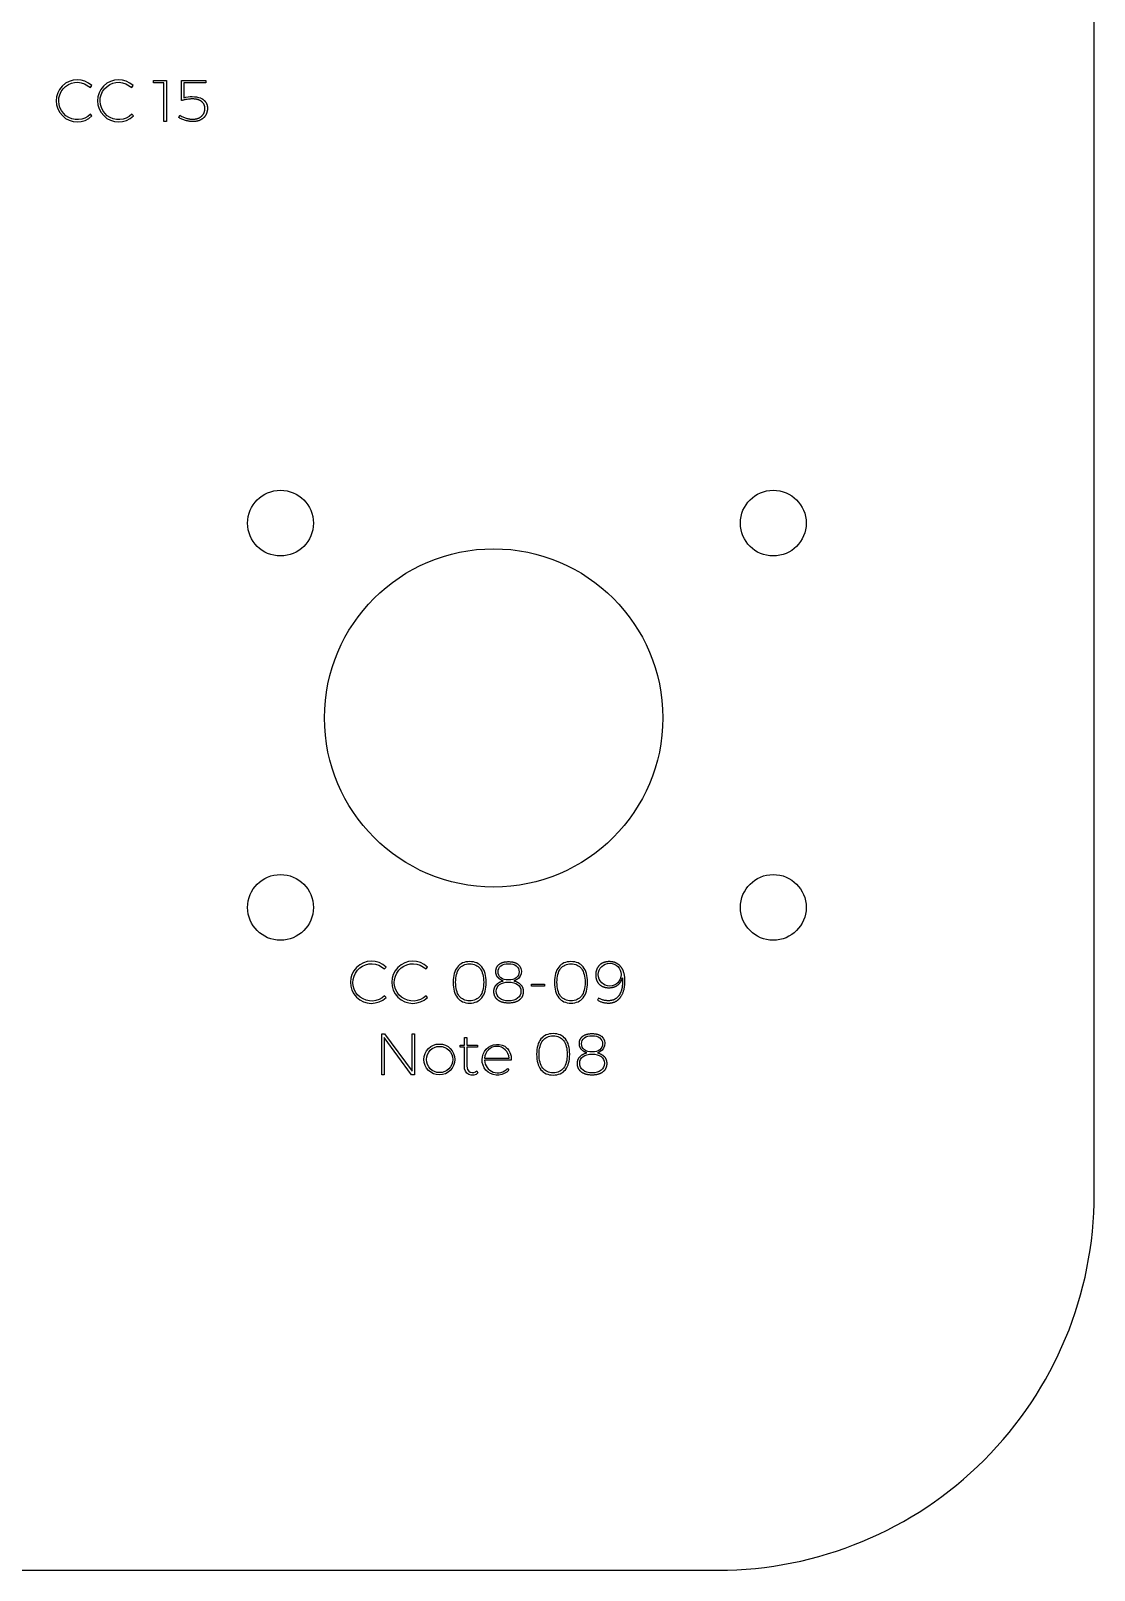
# Model space of a CAD drawing. Header units: millimetres. Extents: x -1043 to -744, y -1370 to -1206.
# Drawn here: x -800.9 to -744.3, y -1370.3 to -1288.4 of the extents above; entities that cross this region are included whole.
import ezdxf

# ---------------------------------------------------------------- set-up
doc = ezdxf.new("R2010")
doc.units = ezdxf.units.MM
doc.header["$MEASUREMENT"] = 0
doc.layers.add('Electronics$CUT3', color=178, linetype='Continuous', true_color=0x000000)
doc.layers.add('Electronics$ENGRAVE1', color=5, linetype='Continuous', true_color=0x0000ff)

msp = doc.modelspace()

# ---------------------------------------------------------------- linework, layer by layer
at = {"layer": 'Electronics$CUT3'}
msp.add_lwpolyline([(-1043.298, -1226.5), (-1043.298, -1350.336, 0.414214), (-1023.298, -1370.336), (-764.298, -1370.336, 0.414214), (-744.298, -1350.336), (-744.298, -1226.5, 0.414214), (-764.298, -1206.5), (-771.298, -1206.5, 0.414214), (-781.298, -1216.5, -0.414214), (-791.298, -1226.5), (-996.298, -1226.5, -0.414214), (-1006.298, -1216.5, 0.414214), (-1016.298, -1206.5), (-1023.298, -1206.5, 0.414214)], format="xyb", close=True, dxfattribs=at)
msp.add_lwpolyline([(-1043.298, -1226.5), (-1043.298, -1350.336, 0.414214), (-1023.298, -1370.336), (-764.298, -1370.336, 0.414214), (-744.298, -1350.336), (-744.298, -1226.5, 0.414214), (-764.298, -1206.5), (-771.298, -1206.5, 0.414214), (-781.298, -1216.5, -0.414214), (-791.298, -1226.5), (-996.298, -1226.5, -0.414214), (-1006.298, -1216.5, 0.414214), (-1016.298, -1206.5), (-1023.298, -1206.5, 0.414214)], format="xyb", close=True, dxfattribs=at)
for centre, radius in [((-787.593, -1314.615), 1.75), ((-761.373, -1314.615), 1.75), ((-776.25, -1324.983), 9), ((-787.593, -1335.065), 1.75), ((-761.373, -1335.065), 1.75)]:
    msp.add_circle(centre, radius, dxfattribs=at)
at = {"layer": 'Electronics$ENGRAVE1'}
for points in [[(-798.018, -1291.236), (-797.702, -1291.437), (-797.624, -1291.337, 2.359226), (-797.62, -1292.948), (-797.702, -1292.857, -1.864699)], [(-795.818, -1291.236), (-795.502, -1291.437), (-795.424, -1291.337, 2.359226), (-795.42, -1292.948), (-795.502, -1292.857, -1.864699)], [(-791.843, -1291.994), (-791.822, -1292.004), (-791.801, -1292.014), (-791.781, -1292.025), (-791.761, -1292.037), (-791.742, -1292.049), (-791.723, -1292.061), (-791.705, -1292.074), (-791.697, -1292.081), (-791.688, -1292.088), (-791.68, -1292.094), (-791.672, -1292.102), (-791.663, -1292.109), (-791.656, -1292.116), (-791.648, -1292.123), (-791.64, -1292.131), (-791.633, -1292.138), (-791.625, -1292.146), (-791.618, -1292.154), (-791.611, -1292.162), (-791.604, -1292.17), (-791.598, -1292.179), (-791.591, -1292.187), (-791.585, -1292.195), (-791.579, -1292.204), (-791.573, -1292.213), (-791.567, -1292.222), (-791.561, -1292.231), (-791.556, -1292.24), (-791.55, -1292.249), (-791.545, -1292.258), (-791.54, -1292.267), (-791.536, -1292.276), (-791.531, -1292.286), (-791.527, -1292.295), (-791.522, -1292.305), (-791.518, -1292.315), (-791.515, -1292.325), (-791.511, -1292.334), (-791.507, -1292.344), (-791.504, -1292.354), (-791.501, -1292.365), (-791.498, -1292.375), (-791.496, -1292.385), (-791.493, -1292.395), (-791.491, -1292.406), (-791.489, -1292.416), (-791.487, -1292.427), (-791.485, -1292.438), (-791.483, -1292.449), (-791.482, -1292.46), (-791.481, -1292.471), (-791.479, -1292.493), (-791.478, -1292.515), (-791.477, -1292.538), (-791.478, -1292.565), (-791.479, -1292.591), (-791.481, -1292.616), (-791.483, -1292.641), (-791.487, -1292.666), (-791.491, -1292.691), (-791.496, -1292.715), (-791.502, -1292.739), (-791.508, -1292.762), (-791.511, -1292.773), (-791.515, -1292.785), (-791.519, -1292.796), (-791.523, -1292.807), (-791.527, -1292.818), (-791.532, -1292.829), (-791.536, -1292.84), (-791.541, -1292.851), (-791.546, -1292.862), (-791.552, -1292.872), (-791.557, -1292.883), (-791.563, -1292.893), (-791.568, -1292.904), (-791.574, -1292.914), (-791.58, -1292.924), (-791.587, -1292.934), (-791.593, -1292.944), (-791.6, -1292.953), (-791.607, -1292.963), (-791.613, -1292.972), (-791.621, -1292.981), (-791.628, -1292.99), (-791.635, -1292.999), (-791.643, -1293.008), (-791.65, -1293.017), (-791.658, -1293.025), (-791.666, -1293.034), (-791.674, -1293.042), (-791.683, -1293.05), (-791.691, -1293.058), (-791.7, -1293.065), (-791.709, -1293.073), (-791.718, -1293.081), (-791.727, -1293.088), (-791.736, -1293.095), (-791.745, -1293.102), (-791.755, -1293.109), (-791.765, -1293.116), (-791.775, -1293.122), (-791.785, -1293.129), (-791.805, -1293.141), (-791.826, -1293.153), (-791.848, -1293.164), (-791.87, -1293.175), (-791.893, -1293.185), (-791.917, -1293.194), (-791.94, -1293.202), (-791.965, -1293.21), (-791.989, -1293.218), (-792.015, -1293.224), (-792.04, -1293.23), (-792.066, -1293.235), (-792.093, -1293.239), (-792.12, -1293.243), (-792.148, -1293.246), (-792.176, -1293.249), (-792.204, -1293.25), (-792.233, -1293.251), (-792.263, -1293.252), (-792.285, -1293.251), (-792.308, -1293.251), (-792.33, -1293.25), (-792.353, -1293.248), (-792.377, -1293.246), (-792.4, -1293.243), (-792.423, -1293.24), (-792.447, -1293.236), (-792.471, -1293.232), (-792.495, -1293.228), (-792.544, -1293.217), (-792.593, -1293.205), (-792.643, -1293.191), (-792.693, -1293.175), (-792.741, -1293.158), (-792.789, -1293.139), (-792.835, -1293.12), (-792.88, -1293.099), (-792.924, -1293.077), (-792.966, -1293.054), (-793.008, -1293.03), (-792.948, -1292.917), (-792.93, -1292.928), (-792.911, -1292.94), (-792.892, -1292.951), (-792.872, -1292.961), (-792.853, -1292.972), (-792.833, -1292.982), (-792.792, -1293.001), (-792.75, -1293.02), (-792.706, -1293.037), (-792.662, -1293.052), (-792.616, -1293.067), (-792.571, -1293.08), (-792.525, -1293.092), (-792.481, -1293.101), (-792.459, -1293.106), (-792.437, -1293.109), (-792.416, -1293.113), (-792.394, -1293.116), (-792.373, -1293.118), (-792.352, -1293.12), (-792.331, -1293.121), (-792.31, -1293.123), (-792.289, -1293.123), (-792.269, -1293.123), (-792.232, -1293.123), (-792.214, -1293.122), (-792.197, -1293.121), (-792.179, -1293.12), (-792.162, -1293.118), (-792.145, -1293.116), (-792.128, -1293.114), (-792.111, -1293.111), (-792.095, -1293.108), (-792.079, -1293.105), (-792.063, -1293.101), (-792.047, -1293.098), (-792.032, -1293.093), (-792.016, -1293.089), (-792.001, -1293.084), (-791.987, -1293.079), (-791.972, -1293.074), (-791.958, -1293.068), (-791.944, -1293.062), (-791.93, -1293.056), (-791.916, -1293.049), (-791.903, -1293.043), (-791.89, -1293.035), (-791.877, -1293.028), (-791.864, -1293.02), (-791.852, -1293.012), (-791.84, -1293.004), (-791.828, -1292.995), (-791.816, -1292.986), (-791.805, -1292.977), (-791.793, -1292.967), (-791.782, -1292.957), (-791.772, -1292.947), (-791.761, -1292.937), (-791.752, -1292.926), (-791.742, -1292.915), (-791.733, -1292.904), (-791.724, -1292.893), (-791.715, -1292.882), (-791.707, -1292.87), (-791.699, -1292.858), (-791.692, -1292.846), (-791.685, -1292.834), (-791.678, -1292.822), (-791.671, -1292.809), (-791.665, -1292.796), (-791.66, -1292.783), (-791.654, -1292.77), (-791.649, -1292.756), (-791.644, -1292.743), (-791.64, -1292.729), (-791.636, -1292.714), (-791.632, -1292.7), (-791.629, -1292.685), (-791.626, -1292.671), (-791.624, -1292.656), (-791.621, -1292.64), (-791.619, -1292.625), (-791.618, -1292.609), (-791.617, -1292.593), (-791.616, -1292.577), (-791.615, -1292.561), (-791.615, -1292.544), (-791.615, -1292.53), (-791.616, -1292.516), (-791.617, -1292.502), (-791.618, -1292.489), (-791.619, -1292.475), (-791.621, -1292.462), (-791.623, -1292.449), (-791.626, -1292.436), (-791.629, -1292.423), (-791.632, -1292.411), (-791.636, -1292.398), (-791.64, -1292.386), (-791.644, -1292.374), (-791.649, -1292.362), (-791.654, -1292.351), (-791.659, -1292.339), (-791.665, -1292.328), (-791.671, -1292.317), (-791.677, -1292.306), (-791.684, -1292.295), (-791.691, -1292.284), (-791.699, -1292.274), (-791.706, -1292.264), (-791.714, -1292.254), (-791.723, -1292.244), (-791.732, -1292.234), (-791.741, -1292.225), (-791.75, -1292.215), (-791.76, -1292.206), (-791.77, -1292.197), (-791.781, -1292.188), (-791.792, -1292.18), (-791.803, -1292.172), (-791.814, -1292.163), (-791.826, -1292.156), (-791.838, -1292.148), (-791.85, -1292.141), (-791.863, -1292.134), (-791.875, -1292.127), (-791.888, -1292.12), (-791.901, -1292.114), (-791.915, -1292.108), (-791.928, -1292.102), (-791.942, -1292.097), (-791.956, -1292.092), (-791.971, -1292.087), (-791.985, -1292.082), (-792, -1292.078), (-792.015, -1292.074), (-792.031, -1292.07), (-792.046, -1292.066), (-792.062, -1292.063), (-792.078, -1292.06), (-792.095, -1292.057), (-792.111, -1292.055), (-792.128, -1292.052), (-792.163, -1292.049), (-792.198, -1292.046), (-792.235, -1292.044), (-792.272, -1292.044), (-792.303, -1292.044), (-792.335, -1292.045), (-792.368, -1292.047), (-792.403, -1292.05), (-792.477, -1292.058), (-792.557, -1292.069), (-792.638, -1292.082), (-792.676, -1292.09), (-792.714, -1292.098), (-792.751, -1292.106), (-792.786, -1292.115), (-792.821, -1292.125), (-792.854, -1292.135), (-792.854, -1291.055), (-791.565, -1291.055), (-791.565, -1291.183), (-792.729, -1291.183), (-792.729, -1291.978, -0.150621)], [(-782.365, -1338.142), (-782.049, -1338.343), (-781.97, -1338.242, 2.359226), (-781.967, -1339.854), (-782.049, -1339.763, -1.864699)], [(-780.165, -1338.142), (-779.849, -1338.343), (-779.77, -1338.242, 2.359226), (-779.767, -1339.854), (-779.849, -1339.763, -1.864699)], [(-774.959, -1338.092, -0.623792), (-775.17, -1338.975), (-775.141, -1338.983), (-775.113, -1338.991), (-775.086, -1339), (-775.059, -1339.01), (-775.034, -1339.02), (-775.009, -1339.031), (-774.997, -1339.037), (-774.985, -1339.043), (-774.973, -1339.049), (-774.962, -1339.055), (-774.95, -1339.062), (-774.939, -1339.068), (-774.928, -1339.075), (-774.918, -1339.082), (-774.907, -1339.089), (-774.897, -1339.096), (-774.887, -1339.104), (-774.877, -1339.111), (-774.867, -1339.119), (-774.858, -1339.127), (-774.849, -1339.135), (-774.84, -1339.144), (-774.831, -1339.152), (-774.822, -1339.161), (-774.814, -1339.169), (-774.805, -1339.178), (-774.798, -1339.187), (-774.79, -1339.196), (-774.782, -1339.206), (-774.775, -1339.215), (-774.768, -1339.225), (-774.761, -1339.235), (-774.755, -1339.245), (-774.749, -1339.255), (-774.743, -1339.265), (-774.737, -1339.275), (-774.732, -1339.286), (-774.726, -1339.296), (-774.721, -1339.307), (-774.717, -1339.318), (-774.712, -1339.329), (-774.708, -1339.34), (-774.704, -1339.351), (-774.7, -1339.363), (-774.697, -1339.374), (-774.694, -1339.386), (-774.691, -1339.398), (-774.688, -1339.41), (-774.686, -1339.422), (-774.684, -1339.435), (-774.682, -1339.447), (-774.68, -1339.46), (-774.679, -1339.472), (-774.678, -1339.485), (-774.677, -1339.498), (-774.676, -1339.511), (-774.676, -1339.525), (-774.676, -1339.538), (-774.676, -1339.556), (-774.676, -1339.574), (-774.677, -1339.592), (-774.679, -1339.609), (-774.681, -1339.626), (-774.683, -1339.643), (-774.686, -1339.659), (-774.689, -1339.676), (-774.692, -1339.692), (-774.696, -1339.708), (-774.7, -1339.723), (-774.705, -1339.739), (-774.71, -1339.754), (-774.715, -1339.768), (-774.721, -1339.783), (-774.728, -1339.797), (-774.734, -1339.812), (-774.741, -1339.825), (-774.749, -1339.839), (-774.757, -1339.852), (-774.765, -1339.865), (-774.774, -1339.878), (-774.783, -1339.891), (-774.793, -1339.903), (-774.803, -1339.915), (-774.813, -1339.927), (-774.824, -1339.939), (-774.835, -1339.95), (-774.847, -1339.961), (-774.859, -1339.972), (-774.871, -1339.983), (-774.884, -1339.993), (-774.897, -1340.003), (-774.91, -1340.013), (-774.924, -1340.023), (-774.938, -1340.032), (-774.953, -1340.041), (-774.967, -1340.049), (-774.982, -1340.057), (-774.997, -1340.065), (-775.013, -1340.073), (-775.029, -1340.08), (-775.045, -1340.087), (-775.062, -1340.094), (-775.078, -1340.1), (-775.095, -1340.106), (-775.113, -1340.111), (-775.131, -1340.117), (-775.149, -1340.122), (-775.167, -1340.126), (-775.185, -1340.131), (-775.204, -1340.135), (-775.224, -1340.138), (-775.243, -1340.142), (-775.263, -1340.145), (-775.283, -1340.147), (-775.324, -1340.152), (-775.367, -1340.155), (-775.41, -1340.157), (-775.455, -1340.158), (-775.5, -1340.157), (-775.544, -1340.155), (-775.587, -1340.152), (-775.628, -1340.147), (-775.648, -1340.145), (-775.668, -1340.142), (-775.688, -1340.138), (-775.707, -1340.135), (-775.726, -1340.131), (-775.745, -1340.126), (-775.763, -1340.122), (-775.781, -1340.117), (-775.799, -1340.111), (-775.817, -1340.106), (-775.834, -1340.1), (-775.851, -1340.094), (-775.867, -1340.087), (-775.884, -1340.08), (-775.9, -1340.073), (-775.915, -1340.065), (-775.93, -1340.057), (-775.946, -1340.049), (-775.96, -1340.041), (-775.975, -1340.032), (-775.989, -1340.023), (-776.002, -1340.013), (-776.016, -1340.003), (-776.029, -1339.993), (-776.042, -1339.983), (-776.054, -1339.972), (-776.066, -1339.961), (-776.078, -1339.95), (-776.089, -1339.939), (-776.1, -1339.927), (-776.11, -1339.915), (-776.12, -1339.903), (-776.13, -1339.891), (-776.139, -1339.878), (-776.148, -1339.865), (-776.156, -1339.852), (-776.164, -1339.839), (-776.171, -1339.825), (-776.178, -1339.812), (-776.185, -1339.797), (-776.191, -1339.783), (-776.197, -1339.768), (-776.203, -1339.754), (-776.208, -1339.739), (-776.213, -1339.723), (-776.217, -1339.708), (-776.221, -1339.692), (-776.224, -1339.676), (-776.227, -1339.659), (-776.23, -1339.643), (-776.232, -1339.626), (-776.234, -1339.609), (-776.235, -1339.592), (-776.236, -1339.574), (-776.237, -1339.556), (-776.237, -1339.538), (-776.237, -1339.525), (-776.237, -1339.512), (-776.236, -1339.499), (-776.235, -1339.486), (-776.234, -1339.473), (-776.233, -1339.461), (-776.231, -1339.448), (-776.229, -1339.436), (-776.227, -1339.424), (-776.224, -1339.412), (-776.222, -1339.4), (-776.219, -1339.388), (-776.216, -1339.376), (-776.212, -1339.365), (-776.208, -1339.353), (-776.204, -1339.342), (-776.2, -1339.331), (-776.196, -1339.32), (-776.191, -1339.309), (-776.186, -1339.298), (-776.181, -1339.288), (-776.175, -1339.277), (-776.169, -1339.267), (-776.163, -1339.257), (-776.157, -1339.247), (-776.15, -1339.237), (-776.144, -1339.227), (-776.137, -1339.217), (-776.129, -1339.208), (-776.122, -1339.198), (-776.114, -1339.189), (-776.106, -1339.18), (-776.097, -1339.171), (-776.089, -1339.162), (-776.08, -1339.153), (-776.071, -1339.145), (-776.062, -1339.136), (-776.053, -1339.128), (-776.043, -1339.12), (-776.034, -1339.112), (-776.024, -1339.105), (-776.014, -1339.097), (-776.003, -1339.09), (-775.993, -1339.083), (-775.982, -1339.076), (-775.971, -1339.069), (-775.96, -1339.062), (-775.949, -1339.056), (-775.937, -1339.049), (-775.925, -1339.043), (-775.913, -1339.037), (-775.901, -1339.031), (-775.876, -1339.02), (-775.851, -1339.01), (-775.824, -1339), (-775.797, -1338.991), (-775.769, -1338.983), (-775.74, -1338.975), (-775.763, -1338.966), (-775.785, -1338.957), (-775.807, -1338.948), (-775.828, -1338.938), (-775.849, -1338.928), (-775.869, -1338.917), (-775.888, -1338.906), (-775.906, -1338.894), (-775.915, -1338.888), (-775.924, -1338.882), (-775.933, -1338.876), (-775.941, -1338.869), (-775.95, -1338.863), (-775.958, -1338.856), (-775.966, -1338.85), (-775.974, -1338.843), (-775.981, -1338.836), (-775.989, -1338.829), (-775.996, -1338.822), (-776.004, -1338.814), (-776.011, -1338.807), (-776.017, -1338.799), (-776.024, -1338.792), (-776.031, -1338.784), (-776.037, -1338.776), (-776.043, -1338.768), (-776.049, -1338.76), (-776.055, -1338.752), (-776.06, -1338.743), (-776.066, -1338.735), (-776.071, -1338.727), (-776.076, -1338.718), (-776.081, -1338.709), (-776.085, -1338.7), (-776.089, -1338.692), (-776.094, -1338.682), (-776.098, -1338.673), (-776.101, -1338.664), (-776.105, -1338.655), (-776.108, -1338.645), (-776.111, -1338.636), (-776.114, -1338.626), (-776.117, -1338.616), (-776.119, -1338.607), (-776.122, -1338.597), (-776.124, -1338.587), (-776.126, -1338.576), (-776.127, -1338.566), (-776.129, -1338.556), (-776.13, -1338.545), (-776.131, -1338.535), (-776.132, -1338.524), (-776.133, -1338.513), (-776.134, -1338.502), (-776.134, -1338.491), (-776.134, -1338.48), (-776.134, -1338.465), (-776.133, -1338.45), (-776.132, -1338.435), (-776.131, -1338.42), (-776.13, -1338.406), (-776.128, -1338.391), (-776.125, -1338.377), (-776.123, -1338.363), (-776.12, -1338.35), (-776.116, -1338.336), (-776.112, -1338.323), (-776.108, -1338.31), (-776.104, -1338.297), (-776.099, -1338.284), (-776.094, -1338.272), (-776.089, -1338.26), (-776.083, -1338.248), (-776.077, -1338.236), (-776.07, -1338.224), (-776.063, -1338.213), (-776.056, -1338.202), (-776.048, -1338.191), (-776.04, -1338.18), (-776.032, -1338.169), (-776.023, -1338.159), (-776.014, -1338.149), (-776.005, -1338.139), (-775.995, -1338.129), (-775.985, -1338.12), (-775.974, -1338.11), (-775.964, -1338.101), (-775.952, -1338.092), (-775.941, -1338.084), (-775.929, -1338.075), (-775.917, -1338.067), (-775.905, -1338.059), (-775.892, -1338.052), (-775.88, -1338.044), (-775.867, -1338.037), (-775.853, -1338.031), (-775.84, -1338.024), (-775.826, -1338.018), (-775.812, -1338.012), (-775.797, -1338.006), (-775.783, -1338.001), (-775.768, -1337.996), (-775.753, -1337.991), (-775.737, -1337.987), (-775.722, -1337.982), (-775.706, -1337.978), (-775.689, -1337.975), (-775.673, -1337.971), (-775.656, -1337.968), (-775.639, -1337.965), (-775.622, -1337.963), (-775.604, -1337.96), (-775.569, -1337.956), (-775.532, -1337.954), (-775.494, -1337.952), (-775.455, -1337.951), (-775.416, -1337.952), (-775.378, -1337.954), (-775.341, -1337.956), (-775.305, -1337.96), (-775.288, -1337.963), (-775.271, -1337.965), (-775.254, -1337.968), (-775.237, -1337.971), (-775.221, -1337.975), (-775.204, -1337.978), (-775.188, -1337.982), (-775.173, -1337.987), (-775.157, -1337.991), (-775.142, -1337.996), (-775.128, -1338.001), (-775.113, -1338.006), (-775.099, -1338.012), (-775.085, -1338.018), (-775.071, -1338.024), (-775.057, -1338.031), (-775.044, -1338.037), (-775.031, -1338.044), (-775.018, -1338.052), (-775.006, -1338.059), (-774.994, -1338.067), (-774.982, -1338.075), (-774.97, -1338.084)], [(-770.516, -1341.922, -0.623792), (-770.727, -1342.805), (-770.698, -1342.812), (-770.67, -1342.821), (-770.643, -1342.83), (-770.617, -1342.84), (-770.591, -1342.85), (-770.566, -1342.861), (-770.554, -1342.867), (-770.542, -1342.873), (-770.53, -1342.879), (-770.519, -1342.885), (-770.508, -1342.892), (-770.497, -1342.898), (-770.486, -1342.905), (-770.475, -1342.912), (-770.465, -1342.919), (-770.454, -1342.926), (-770.444, -1342.934), (-770.434, -1342.941), (-770.425, -1342.949), (-770.415, -1342.957), (-770.406, -1342.965), (-770.397, -1342.973), (-770.388, -1342.982), (-770.379, -1342.99), (-770.371, -1342.999), (-770.363, -1343.008), (-770.355, -1343.017), (-770.347, -1343.026), (-770.34, -1343.036), (-770.332, -1343.045), (-770.325, -1343.055), (-770.319, -1343.065), (-770.312, -1343.075), (-770.306, -1343.085), (-770.3, -1343.095), (-770.294, -1343.105), (-770.289, -1343.116), (-770.284, -1343.126), (-770.279, -1343.137), (-770.274, -1343.148), (-770.27, -1343.159), (-770.265, -1343.17), (-770.262, -1343.181), (-770.258, -1343.193), (-770.254, -1343.204), (-770.251, -1343.216), (-770.248, -1343.228), (-770.246, -1343.24), (-770.243, -1343.252), (-770.241, -1343.265), (-770.239, -1343.277), (-770.238, -1343.29), (-770.236, -1343.302), (-770.235, -1343.315), (-770.234, -1343.328), (-770.233, -1343.341), (-770.233, -1343.355), (-770.233, -1343.368), (-770.233, -1343.386), (-770.234, -1343.404), (-770.235, -1343.421), (-770.236, -1343.439), (-770.238, -1343.456), (-770.24, -1343.473), (-770.243, -1343.489), (-770.246, -1343.506), (-770.249, -1343.522), (-770.253, -1343.538), (-770.258, -1343.553), (-770.262, -1343.568), (-770.267, -1343.584), (-770.273, -1343.598), (-770.279, -1343.613), (-770.285, -1343.627), (-770.292, -1343.641), (-770.299, -1343.655), (-770.306, -1343.669), (-770.314, -1343.682), (-770.323, -1343.695), (-770.331, -1343.708), (-770.34, -1343.721), (-770.35, -1343.733), (-770.36, -1343.745), (-770.37, -1343.757), (-770.381, -1343.769), (-770.392, -1343.78), (-770.404, -1343.791), (-770.416, -1343.802), (-770.428, -1343.813), (-770.441, -1343.823), (-770.454, -1343.833), (-770.468, -1343.843), (-770.481, -1343.853), (-770.496, -1343.862), (-770.51, -1343.871), (-770.525, -1343.879), (-770.54, -1343.887), (-770.555, -1343.895), (-770.57, -1343.903), (-770.586, -1343.91), (-770.602, -1343.917), (-770.619, -1343.923), (-770.636, -1343.93), (-770.653, -1343.936), (-770.67, -1343.941), (-770.688, -1343.947), (-770.706, -1343.952), (-770.724, -1343.956), (-770.743, -1343.961), (-770.762, -1343.965), (-770.781, -1343.968), (-770.8, -1343.972), (-770.82, -1343.975), (-770.84, -1343.977), (-770.882, -1343.982), (-770.924, -1343.985), (-770.967, -1343.987), (-771.012, -1343.988), (-771.057, -1343.987), (-771.101, -1343.985), (-771.144, -1343.982), (-771.185, -1343.977), (-771.206, -1343.975), (-771.226, -1343.972), (-771.245, -1343.968), (-771.265, -1343.965), (-771.284, -1343.961), (-771.302, -1343.956), (-771.321, -1343.952), (-771.339, -1343.947), (-771.357, -1343.941), (-771.374, -1343.936), (-771.391, -1343.93), (-771.408, -1343.923), (-771.425, -1343.917), (-771.441, -1343.91), (-771.457, -1343.903), (-771.473, -1343.895), (-771.488, -1343.887), (-771.503, -1343.879), (-771.518, -1343.871), (-771.532, -1343.862), (-771.546, -1343.853), (-771.56, -1343.843), (-771.573, -1343.833), (-771.586, -1343.823), (-771.599, -1343.813), (-771.612, -1343.802), (-771.624, -1343.791), (-771.635, -1343.78), (-771.646, -1343.769), (-771.657, -1343.757), (-771.668, -1343.745), (-771.678, -1343.733), (-771.687, -1343.721), (-771.696, -1343.708), (-771.705, -1343.695), (-771.713, -1343.682), (-771.721, -1343.669), (-771.729, -1343.655), (-771.736, -1343.641), (-771.743, -1343.627), (-771.749, -1343.613), (-771.755, -1343.598), (-771.76, -1343.584), (-771.765, -1343.568), (-771.77, -1343.553), (-771.774, -1343.538), (-771.778, -1343.522), (-771.782, -1343.506), (-771.785, -1343.489), (-771.787, -1343.473), (-771.789, -1343.456), (-771.791, -1343.439), (-771.793, -1343.421), (-771.794, -1343.404), (-771.794, -1343.386), (-771.795, -1343.368), (-771.794, -1343.355), (-771.794, -1343.342), (-771.793, -1343.329), (-771.793, -1343.316), (-771.791, -1343.303), (-771.79, -1343.291), (-771.788, -1343.278), (-771.786, -1343.266), (-771.784, -1343.254), (-771.782, -1343.242), (-771.779, -1343.23), (-771.776, -1343.218), (-771.773, -1343.206), (-771.769, -1343.195), (-771.766, -1343.183), (-771.762, -1343.172), (-771.757, -1343.161), (-771.753, -1343.15), (-771.748, -1343.139), (-771.743, -1343.128), (-771.738, -1343.118), (-771.732, -1343.107), (-771.727, -1343.097), (-771.721, -1343.087), (-771.714, -1343.077), (-771.708, -1343.067), (-771.701, -1343.057), (-771.694, -1343.047), (-771.687, -1343.038), (-771.679, -1343.028), (-771.671, -1343.019), (-771.663, -1343.01), (-771.655, -1343.001), (-771.646, -1342.992), (-771.638, -1342.983), (-771.629, -1342.975), (-771.62, -1342.966), (-771.61, -1342.958), (-771.601, -1342.95), (-771.591, -1342.942), (-771.581, -1342.935), (-771.571, -1342.927), (-771.561, -1342.92), (-771.55, -1342.913), (-771.539, -1342.906), (-771.528, -1342.899), (-771.517, -1342.892), (-771.506, -1342.886), (-771.494, -1342.879), (-771.483, -1342.873), (-771.471, -1342.867), (-771.458, -1342.861), (-771.434, -1342.85), (-771.408, -1342.84), (-771.381, -1342.83), (-771.354, -1342.821), (-771.326, -1342.812), (-771.297, -1342.805), (-771.32, -1342.796), (-771.343, -1342.787), (-771.364, -1342.778), (-771.386, -1342.768), (-771.406, -1342.758), (-771.426, -1342.747), (-771.445, -1342.736), (-771.464, -1342.724), (-771.473, -1342.718), (-771.481, -1342.712), (-771.49, -1342.706), (-771.499, -1342.699), (-771.507, -1342.693), (-771.515, -1342.686), (-771.523, -1342.68), (-771.531, -1342.673), (-771.539, -1342.666), (-771.546, -1342.659), (-771.554, -1342.651), (-771.561, -1342.644), (-771.568, -1342.637), (-771.575, -1342.629), (-771.581, -1342.622), (-771.588, -1342.614), (-771.594, -1342.606), (-771.601, -1342.598), (-771.606, -1342.59), (-771.612, -1342.582), (-771.618, -1342.573), (-771.623, -1342.565), (-771.628, -1342.557), (-771.633, -1342.548), (-771.638, -1342.539), (-771.642, -1342.53), (-771.647, -1342.521), (-771.651, -1342.512), (-771.655, -1342.503), (-771.659, -1342.494), (-771.662, -1342.485), (-771.665, -1342.475), (-771.669, -1342.466), (-771.672, -1342.456), (-771.674, -1342.446), (-771.677, -1342.437), (-771.679, -1342.427), (-771.681, -1342.417), (-771.683, -1342.406), (-771.685, -1342.396), (-771.686, -1342.386), (-771.688, -1342.375), (-771.689, -1342.365), (-771.69, -1342.354), (-771.69, -1342.343), (-771.691, -1342.332), (-771.691, -1342.321), (-771.691, -1342.31), (-771.691, -1342.295), (-771.691, -1342.28), (-771.69, -1342.265), (-771.688, -1342.25), (-771.687, -1342.236), (-771.685, -1342.221), (-771.683, -1342.207), (-771.68, -1342.193), (-771.677, -1342.18), (-771.674, -1342.166), (-771.67, -1342.153), (-771.666, -1342.14), (-771.661, -1342.127), (-771.657, -1342.114), (-771.651, -1342.102), (-771.646, -1342.09), (-771.64, -1342.078), (-771.634, -1342.066), (-771.627, -1342.054), (-771.62, -1342.043), (-771.613, -1342.032), (-771.606, -1342.021), (-771.598, -1342.01), (-771.589, -1341.999), (-771.581, -1341.989), (-771.571, -1341.979), (-771.562, -1341.969), (-771.552, -1341.959), (-771.542, -1341.95), (-771.532, -1341.94), (-771.521, -1341.931), (-771.51, -1341.922), (-771.498, -1341.914), (-771.487, -1341.905), (-771.475, -1341.897), (-771.462, -1341.889), (-771.45, -1341.882), (-771.437, -1341.874), (-771.424, -1341.867), (-771.411, -1341.861), (-771.397, -1341.854), (-771.383, -1341.848), (-771.369, -1341.842), (-771.355, -1341.836), (-771.34, -1341.831), (-771.325, -1341.826), (-771.31, -1341.821), (-771.295, -1341.817), (-771.279, -1341.812), (-771.263, -1341.808), (-771.247, -1341.805), (-771.23, -1341.801), (-771.214, -1341.798), (-771.197, -1341.795), (-771.179, -1341.793), (-771.162, -1341.79), (-771.126, -1341.786), (-771.089, -1341.784), (-771.051, -1341.782), (-771.012, -1341.781), (-770.973, -1341.782), (-770.935, -1341.784), (-770.898, -1341.786), (-770.863, -1341.79), (-770.845, -1341.793), (-770.828, -1341.795), (-770.811, -1341.798), (-770.794, -1341.801), (-770.778, -1341.805), (-770.762, -1341.808), (-770.746, -1341.812), (-770.73, -1341.817), (-770.715, -1341.821), (-770.7, -1341.826), (-770.685, -1341.831), (-770.67, -1341.836), (-770.656, -1341.842), (-770.642, -1341.848), (-770.628, -1341.854), (-770.615, -1341.861), (-770.601, -1341.867), (-770.588, -1341.874), (-770.576, -1341.882), (-770.563, -1341.889), (-770.551, -1341.897), (-770.539, -1341.905), (-770.528, -1341.914)], [(-777.086, -1343.866, -0.750475), (-777.797, -1343.528), (-777.797, -1342.501), (-778.035, -1342.501), (-778.035, -1342.389), (-777.797, -1342.389), (-777.797, -1341.985), (-777.672, -1341.985), (-777.672, -1342.389), (-777.118, -1342.389), (-777.118, -1342.501), (-777.672, -1342.501), (-777.672, -1343.512, 0.724121), (-777.137, -1343.759)], [(-775.661, -1342.453, -0.26868), (-775.312, -1343.199), (-776.736, -1343.199, 0.675793), (-775.512, -1343.637), (-775.437, -1343.722, -2.057104)], [(-775.431, -1343.083, 0.952108), (-776.733, -1343.083)]]:
    msp.add_lwpolyline(points, format="xyb", close=True, dxfattribs=at)
for points in [[(-794.35, -1291.055), (-793.662, -1291.055), (-793.662, -1293.242), (-793.79, -1293.242), (-793.79, -1291.183), (-794.35, -1291.183)], [(-770.416, -1339.998), (-770.673, -1339.901), (-770.729, -1340.011), (-770.695, -1340.027), (-770.659, -1340.043), (-770.623, -1340.058), (-770.587, -1340.072), (-770.549, -1340.085), (-770.511, -1340.097), (-770.473, -1340.108), (-770.434, -1340.119), (-770.394, -1340.128), (-770.356, -1340.136), (-770.318, -1340.142), (-770.28, -1340.148), (-770.243, -1340.152), (-770.206, -1340.155), (-770.17, -1340.157), (-770.135, -1340.158), (-770.102, -1340.157), (-770.086, -1340.156), (-770.069, -1340.155), (-770.053, -1340.154), (-770.037, -1340.153), (-770.022, -1340.151), (-770.006, -1340.149), (-769.991, -1340.146), (-769.975, -1340.144), (-769.96, -1340.141), (-769.945, -1340.137), (-769.93, -1340.134), (-769.915, -1340.13), (-769.901, -1340.126), (-769.886, -1340.122), (-769.872, -1340.117), (-769.857, -1340.112), (-769.843, -1340.107), (-769.829, -1340.101), (-769.815, -1340.096), (-769.802, -1340.09), (-769.788, -1340.083), (-769.775, -1340.077), (-769.761, -1340.07), (-769.748, -1340.063), (-769.735, -1340.055), (-769.722, -1340.047), (-769.709, -1340.039), (-769.697, -1340.031), (-769.684, -1340.023), (-769.672, -1340.014), (-769.659, -1340.005), (-769.647, -1339.995), (-769.635, -1339.986), (-769.624, -1339.976), (-769.612, -1339.966), (-769.601, -1339.956), (-769.59, -1339.945), (-769.579, -1339.934), (-769.568, -1339.923), (-769.557, -1339.912), (-769.547, -1339.901), (-769.537, -1339.889), (-769.527, -1339.877), (-769.517, -1339.865), (-769.507, -1339.853), (-769.498, -1339.84), (-769.488, -1339.827), (-769.479, -1339.814), (-769.461, -1339.787), (-769.444, -1339.76), (-769.428, -1339.731), (-769.412, -1339.701), (-769.397, -1339.671), (-769.383, -1339.639), (-769.37, -1339.607), (-769.357, -1339.574), (-769.345, -1339.54), (-769.334, -1339.505), (-769.324, -1339.47), (-769.314, -1339.434), (-769.306, -1339.398), (-769.298, -1339.361), (-769.291, -1339.323), (-769.285, -1339.284), (-769.28, -1339.245), (-769.275, -1339.206), (-769.271, -1339.165), (-769.268, -1339.124), (-769.266, -1339.082), (-769.265, -1339.04), (-769.265, -1338.997), (-769.266, -1338.935), (-769.268, -1338.874), (-769.273, -1338.816), (-769.278, -1338.759), (-769.282, -1338.732), (-769.286, -1338.705), (-769.291, -1338.678), (-769.296, -1338.652), (-769.301, -1338.626), (-769.307, -1338.6), (-769.313, -1338.576), (-769.32, -1338.551), (-769.327, -1338.527), (-769.334, -1338.504), (-769.342, -1338.481), (-769.35, -1338.458), (-769.359, -1338.436), (-769.368, -1338.414), (-769.378, -1338.393), (-769.388, -1338.372), (-769.399, -1338.352), (-769.409, -1338.332), (-769.421, -1338.312), (-769.433, -1338.293), (-769.445, -1338.275), (-769.457, -1338.257), (-769.47, -1338.239), (-769.484, -1338.222), (-769.498, -1338.205), (-769.512, -1338.189), (-769.526, -1338.174), (-769.541, -1338.159), (-769.557, -1338.144), (-769.572, -1338.13), (-769.588, -1338.117), (-769.604, -1338.104), (-769.621, -1338.091), (-769.638, -1338.079), (-769.655, -1338.068), (-769.673, -1338.057), (-769.691, -1338.047), (-769.709, -1338.037), (-769.728, -1338.028), (-769.747, -1338.019), (-769.766, -1338.011), (-769.786, -1338.003), (-769.806, -1337.996), (-769.826, -1337.989), (-769.847, -1337.983), (-769.868, -1337.978), (-769.889, -1337.973), (-769.911, -1337.968), (-769.933, -1337.964), (-769.956, -1337.961), (-769.978, -1337.958), (-770.001, -1337.956), (-770.025, -1337.954), (-770.049, -1337.952), (-770.073, -1337.952), (-770.097, -1337.951), (-770.118, -1337.952), (-770.138, -1337.952), (-770.158, -1337.953), (-770.177, -1337.954), (-770.197, -1337.956), (-770.216, -1337.958), (-770.235, -1337.96), (-770.253, -1337.963), (-770.272, -1337.966), (-770.29, -1337.97), (-770.307, -1337.974), (-770.325, -1337.978), (-770.342, -1337.983), (-770.359, -1337.988), (-770.376, -1337.993), (-770.393, -1337.999), (-770.409, -1338.005), (-770.425, -1338.011), (-770.441, -1338.018), (-770.456, -1338.025), (-770.471, -1338.033), (-770.486, -1338.041), (-770.501, -1338.049), (-770.515, -1338.058), (-770.529, -1338.067), (-770.543, -1338.076), (-770.557, -1338.086), (-770.57, -1338.096), (-770.584, -1338.107), (-770.596, -1338.118), (-770.609, -1338.129), (-770.621, -1338.141), (-770.633, -1338.153), (-770.645, -1338.165), (-770.656, -1338.177), (-770.667, -1338.19), (-770.678, -1338.203), (-770.688, -1338.217), (-770.698, -1338.23), (-770.707, -1338.244), (-770.716, -1338.258), (-770.725, -1338.273), (-770.733, -1338.287), (-770.741, -1338.302), (-770.748, -1338.318), (-770.755, -1338.333), (-770.762, -1338.349), (-770.768, -1338.365), (-770.774, -1338.381), (-770.78, -1338.398), (-770.785, -1338.415), (-770.79, -1338.432), (-770.794, -1338.449), (-770.798, -1338.467), (-770.802, -1338.485), (-770.805, -1338.503), (-770.808, -1338.522), (-770.81, -1338.54), (-770.812, -1338.559), (-770.814, -1338.579), (-770.815, -1338.598), (-770.816, -1338.618), (-770.817, -1338.638), (-770.817, -1338.659), (-770.817, -1338.678), (-770.816, -1338.698), (-770.815, -1338.717), (-770.814, -1338.736), (-770.812, -1338.755), (-770.81, -1338.774), (-770.808, -1338.792), (-770.805, -1338.81), (-770.802, -1338.827), (-770.799, -1338.845), (-770.795, -1338.862), (-770.791, -1338.879), (-770.786, -1338.895), (-770.781, -1338.912), (-770.776, -1338.928), (-770.77, -1338.943), (-770.764, -1338.959), (-770.758, -1338.974), (-770.751, -1338.989), (-770.744, -1339.004), (-770.737, -1339.018), (-770.729, -1339.033), (-770.721, -1339.046), (-770.712, -1339.06), (-770.703, -1339.073), (-770.694, -1339.086), (-770.684, -1339.099), (-770.674, -1339.112), (-770.664, -1339.124), (-770.653, -1339.136), (-770.642, -1339.148), (-770.631, -1339.159), (-770.619, -1339.171), (-770.607, -1339.181), (-770.595, -1339.192), (-770.582, -1339.202), (-770.569, -1339.212), (-770.556, -1339.221), (-770.543, -1339.23), (-770.529, -1339.239), (-770.515, -1339.247), (-770.501, -1339.255), (-770.487, -1339.263), (-770.472, -1339.27), (-770.457, -1339.277), (-770.442, -1339.283), (-770.426, -1339.29), (-770.411, -1339.296), (-770.395, -1339.301), (-770.378, -1339.306), (-770.362, -1339.311), (-770.345, -1339.315), (-770.328, -1339.319), (-770.31, -1339.323), (-770.293, -1339.327), (-770.275, -1339.33), (-770.257, -1339.332), (-770.238, -1339.335), (-770.22, -1339.336), (-770.201, -1339.338), (-770.182, -1339.339), (-770.162, -1339.34), (-770.142, -1339.341), (-770.122, -1339.341), (-770.087, -1339.34), (-770.053, -1339.339), (-770.02, -1339.336), (-770.004, -1339.334), (-769.987, -1339.332), (-769.971, -1339.33), (-769.955, -1339.327), (-769.94, -1339.325), (-769.924, -1339.322), (-769.909, -1339.318), (-769.894, -1339.315), (-769.879, -1339.311), (-769.864, -1339.306), (-769.85, -1339.302), (-769.835, -1339.297), (-769.821, -1339.292), (-769.807, -1339.287), (-769.793, -1339.282), (-769.779, -1339.276), (-769.766, -1339.27), (-769.753, -1339.263), (-769.74, -1339.257), (-769.727, -1339.25), (-769.714, -1339.243), (-769.701, -1339.235), (-769.689, -1339.228), (-769.677, -1339.22), (-769.665, -1339.212), (-769.653, -1339.203), (-769.641, -1339.194), (-769.63, -1339.186), (-769.619, -1339.176), (-769.608, -1339.167), (-769.597, -1339.158), (-769.587, -1339.148), (-769.577, -1339.138), (-769.567, -1339.128), (-769.557, -1339.117), (-769.548, -1339.107), (-769.539, -1339.096), (-769.53, -1339.085), (-769.521, -1339.074), (-769.513, -1339.062), (-769.504, -1339.051), (-769.496, -1339.039), (-769.489, -1339.027), (-769.481, -1339.015), (-769.474, -1339.002), (-769.467, -1338.99), (-769.46, -1338.977), (-769.454, -1338.964), (-769.448, -1338.95), (-769.442, -1338.937), (-769.436, -1338.923), (-769.43, -1338.909), (-769.425, -1338.895), (-769.42, -1338.881), (-769.415, -1338.866), (-769.411, -1338.852), (-769.407, -1338.837), (-769.403, -1338.821), (-769.398, -1338.87), (-769.395, -1338.918), (-769.394, -1338.967), (-769.393, -1339.015), (-769.394, -1339.074), (-769.396, -1339.132), (-769.4, -1339.188), (-769.405, -1339.242), (-769.412, -1339.294), (-769.421, -1339.345), (-769.426, -1339.37), (-769.431, -1339.394), (-769.436, -1339.418), (-769.442, -1339.442), (-769.449, -1339.465), (-769.455, -1339.488), (-769.463, -1339.51), (-769.47, -1339.532), (-769.478, -1339.554), (-769.486, -1339.575), (-769.495, -1339.595), (-769.504, -1339.616), (-769.513, -1339.636), (-769.523, -1339.655), (-769.533, -1339.674), (-769.544, -1339.693), (-769.555, -1339.711), (-769.566, -1339.729), (-769.578, -1339.746), (-769.59, -1339.763), (-769.603, -1339.78), (-769.616, -1339.796), (-769.629, -1339.811), (-769.642, -1339.826), (-769.656, -1339.841), (-769.67, -1339.855), (-769.684, -1339.868), (-769.699, -1339.881), (-769.714, -1339.893), (-769.729, -1339.905), (-769.745, -1339.917), (-769.761, -1339.927), (-769.777, -1339.938), (-769.794, -1339.947), (-769.811, -1339.957), (-769.828, -1339.965), (-769.846, -1339.973), (-769.864, -1339.981), (-769.882, -1339.988), (-769.9, -1339.995), (-769.919, -1340.001), (-769.938, -1340.006), (-769.958, -1340.011), (-769.978, -1340.016), (-769.998, -1340.02), (-770.018, -1340.023), (-770.039, -1340.026), (-770.06, -1340.028), (-770.081, -1340.03), (-770.103, -1340.031), (-770.125, -1340.032), (-770.147, -1340.033), (-770.18, -1340.032), (-770.212, -1340.03), (-770.245, -1340.028), (-770.279, -1340.024), (-770.313, -1340.019), (-770.347, -1340.013), (-770.381, -1340.006)], [(-774.234, -1339.153), (-773.537, -1339.153), (-773.537, -1339.26), (-774.234, -1339.26)], [(-780.591, -1341.791), (-780.463, -1341.791), (-780.463, -1343.978), (-780.616, -1343.978), (-782.075, -1341.988), (-782.075, -1343.978), (-782.206, -1343.978), (-782.206, -1341.791), (-782.053, -1341.791), (-780.591, -1343.784)]]:
    msp.add_lwpolyline(points, close=True, dxfattribs=at)
for centre, radius in [((-770.074, -1338.643), 0.607), ((-779.138, -1343.159), 0.824), ((-779.124, -1343.16), 0.7)]:
    msp.add_circle(centre, radius, dxfattribs=at)
for points in [[(-776.874, -1338.236), (-776.723, -1338.426), (-776.647, -1338.698), (-776.647, -1339.053), (-776.647, -1339.408), (-776.723, -1339.68), (-776.874, -1339.871), (-777.025, -1340.062), (-777.243, -1340.158), (-777.527, -1340.158), (-777.808, -1340.158), (-778.025, -1340.062), (-778.177, -1339.871), (-778.33, -1339.68), (-778.406, -1339.408), (-778.406, -1339.053), (-778.406, -1338.7), (-778.33, -1338.429), (-778.177, -1338.238), (-778.025, -1338.047), (-777.808, -1337.951), (-777.527, -1337.951), (-777.243, -1337.951), (-777.025, -1338.046), (-776.874, -1338.236)], [(-778.082, -1338.322), (-778.21, -1338.49), (-778.274, -1338.734), (-778.274, -1339.053), (-778.274, -1339.372), (-778.21, -1339.616), (-778.082, -1339.785), (-777.954, -1339.954), (-777.769, -1340.039), (-777.527, -1340.039), (-777.285, -1340.039), (-777.099, -1339.954), (-776.971, -1339.785), (-776.843, -1339.616), (-776.779, -1339.372), (-776.779, -1339.053), (-776.779, -1338.734), (-776.843, -1338.49), (-776.971, -1338.322), (-777.099, -1338.154), (-777.285, -1338.07), (-777.527, -1338.07), (-777.769, -1338.07), (-777.954, -1338.154), (-778.082, -1338.322)], [(-775.865, -1338.178), (-775.965, -1338.254), (-776.015, -1338.359), (-776.015, -1338.493), (-776.015, -1338.626), (-775.965, -1338.732), (-775.865, -1338.809), (-775.765, -1338.886), (-775.628, -1338.925), (-775.455, -1338.925), (-775.282, -1338.925), (-775.146, -1338.887), (-775.046, -1338.81), (-774.947, -1338.734), (-774.898, -1338.628), (-774.898, -1338.493), (-774.898, -1338.359), (-774.947, -1338.254), (-775.046, -1338.178), (-775.146, -1338.102), (-775.282, -1338.064), (-775.455, -1338.064), (-775.628, -1338.064), (-775.765, -1338.102), (-775.865, -1338.178)], [(-771.482, -1338.236), (-771.331, -1338.426), (-771.255, -1338.698), (-771.255, -1339.053), (-771.255, -1339.408), (-771.331, -1339.68), (-771.482, -1339.871), (-771.633, -1340.062), (-771.851, -1340.158), (-772.135, -1340.158), (-772.416, -1340.158), (-772.633, -1340.062), (-772.785, -1339.871), (-772.938, -1339.68), (-773.014, -1339.408), (-773.014, -1339.053), (-773.014, -1338.7), (-772.938, -1338.429), (-772.785, -1338.238), (-772.633, -1338.047), (-772.416, -1337.951), (-772.135, -1337.951), (-771.851, -1337.951), (-771.633, -1338.046), (-771.482, -1338.236)], [(-772.69, -1338.322), (-772.818, -1338.49), (-772.882, -1338.734), (-772.882, -1339.053), (-772.882, -1339.372), (-772.818, -1339.616), (-772.69, -1339.785), (-772.562, -1339.954), (-772.377, -1340.039), (-772.135, -1340.039), (-771.892, -1340.039), (-771.707, -1339.954), (-771.579, -1339.785), (-771.451, -1339.616), (-771.387, -1339.372), (-771.387, -1339.053), (-771.387, -1338.734), (-771.451, -1338.49), (-771.579, -1338.322), (-771.707, -1338.154), (-771.892, -1338.07), (-772.135, -1338.07), (-772.377, -1338.07), (-772.562, -1338.154), (-772.69, -1338.322)], [(-775.937, -1339.173), (-776.054, -1339.26), (-776.112, -1339.377), (-776.112, -1339.526), (-776.112, -1339.686), (-776.054, -1339.812), (-775.937, -1339.903), (-775.82, -1339.993), (-775.659, -1340.039), (-775.455, -1340.039), (-775.252, -1340.039), (-775.093, -1339.993), (-774.976, -1339.903), (-774.859, -1339.812), (-774.801, -1339.687), (-774.801, -1339.529), (-774.801, -1339.378), (-774.859, -1339.26), (-774.976, -1339.173), (-775.093, -1339.087), (-775.254, -1339.044), (-775.458, -1339.044), (-775.66, -1339.044), (-775.82, -1339.087), (-775.937, -1339.173)], [(-772.431, -1342.066), (-772.28, -1342.256), (-772.205, -1342.528), (-772.205, -1342.883), (-772.205, -1343.238), (-772.28, -1343.51), (-772.431, -1343.701), (-772.583, -1343.892), (-772.8, -1343.988), (-773.084, -1343.988), (-773.366, -1343.988), (-773.583, -1343.892), (-773.735, -1343.701), (-773.887, -1343.51), (-773.963, -1343.238), (-773.963, -1342.883), (-773.963, -1342.53), (-773.887, -1342.259), (-773.735, -1342.068), (-773.583, -1341.877), (-773.366, -1341.781), (-773.084, -1341.781), (-772.8, -1341.781), (-772.583, -1341.876), (-772.431, -1342.066)], [(-773.639, -1342.152), (-773.768, -1342.32), (-773.832, -1342.564), (-773.832, -1342.883), (-773.832, -1343.202), (-773.768, -1343.446), (-773.639, -1343.615), (-773.511, -1343.784), (-773.326, -1343.869), (-773.084, -1343.869), (-772.842, -1343.869), (-772.657, -1343.784), (-772.528, -1343.615), (-772.4, -1343.446), (-772.336, -1343.202), (-772.336, -1342.883), (-772.336, -1342.564), (-772.4, -1342.32), (-772.528, -1342.152), (-772.657, -1341.984), (-772.842, -1341.9), (-773.084, -1341.9), (-773.326, -1341.9), (-773.511, -1341.984), (-773.639, -1342.152)], [(-771.422, -1342.008), (-771.522, -1342.084), (-771.572, -1342.189), (-771.572, -1342.323), (-771.572, -1342.456), (-771.522, -1342.562), (-771.422, -1342.639), (-771.322, -1342.716), (-771.185, -1342.755), (-771.012, -1342.755), (-770.839, -1342.755), (-770.703, -1342.717), (-770.604, -1342.64), (-770.505, -1342.564), (-770.455, -1342.458), (-770.455, -1342.323), (-770.455, -1342.189), (-770.505, -1342.084), (-770.604, -1342.008), (-770.703, -1341.932), (-770.839, -1341.894), (-771.012, -1341.894), (-771.185, -1341.894), (-771.322, -1341.932), (-771.422, -1342.008)], [(-771.494, -1343.003), (-771.611, -1343.09), (-771.669, -1343.207), (-771.669, -1343.356), (-771.669, -1343.516), (-771.611, -1343.642), (-771.494, -1343.733), (-771.377, -1343.823), (-771.217, -1343.869), (-771.012, -1343.869), (-770.81, -1343.869), (-770.65, -1343.823), (-770.533, -1343.733), (-770.417, -1343.642), (-770.358, -1343.517), (-770.358, -1343.359), (-770.358, -1343.208), (-770.417, -1343.09), (-770.533, -1343.003), (-770.65, -1342.917), (-770.811, -1342.874), (-771.015, -1342.874), (-771.218, -1342.874), (-771.377, -1342.917), (-771.494, -1343.003)]]:
    msp.add_open_spline(points, degree=3, knots=[0, 0, 0, 0, 1, 1, 1, 2, 2, 2, 3, 3, 3, 4, 4, 4, 5, 5, 5, 6, 6, 6, 7, 7, 7, 8, 8, 8, 8], dxfattribs=at)

doc.saveas('drawing.dxf')
